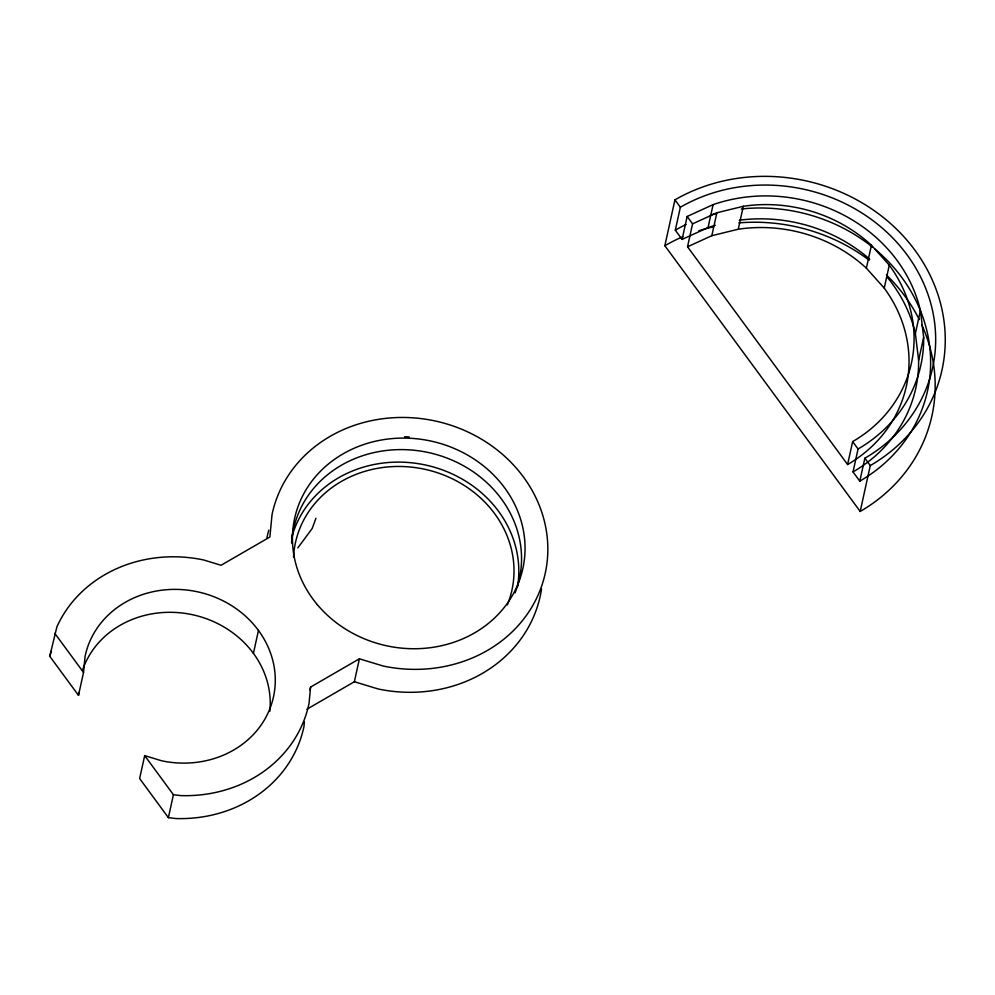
<?xml version="1.0" encoding="UTF-8"?>
<svg xmlns="http://www.w3.org/2000/svg" width="995" height="995" viewBox="0 0 995 995"><rect width="100%" height="100%" fill="white"/><g stroke="black" fill="none" stroke-linecap="round" stroke-linejoin="round"><path stroke-width="1.49" d="M309.967 689.933L310.589 687.072L359.406 658.802L383.286 666.053A139.723 125.258 12.4 0 0 545.484 572.137A139.723 125.258 12.4 0 0 434.218 420.773A139.723 125.258 12.4 0 0 272.021 514.689L269.881 537.014L221.064 565.272L203.515 559.936A132.497 118.778 12.4 0 0 56.902 626.838L49.75 656.277L78.493 695.368L78.767 692.458M78.493 695.368L83.53 672.433L85.06 656.439A96.353 86.378 12.4 0 1 196.923 591.664A96.353 86.378 12.4 0 1 273.662 696.052A96.353 86.378 12.4 0 1 161.799 760.827L144.685 755.615L139.636 778.55L168.379 817.654L175.928 818.549A132.497 118.778 12.4 0 0 303.985 726.412L304.408 721.935M310.589 687.072L309.022 703.477A132.497 118.778 12.4 0 1 180.978 795.614L173.416 794.719L144.685 755.615M168.379 817.654L173.416 794.719M253.414 653.367L258.464 630.432M306.87 709.236L354.369 681.737L359.406 658.802M664.847 245.728L674.933 199.858A173.441 155.494 12.4 0 1 914.977 250.28A173.441 155.494 12.4 0 1 870.277 465.585L860.19 511.455L664.847 245.728A173.441 155.494 12.4 0 1 682.844 236.71M715.281 225.256A151.762 136.054 12.4 0 0 708.054 227.569L682.097 239.397L675.319 230.181L680.356 207.246L674.933 199.858M682.097 239.397L687.147 216.475L713.092 204.634A151.762 136.054 12.4 0 1 920.412 310.564L923.671 337.33L918.621 360.265A151.762 136.054 12.4 0 1 853.026 471.916L859.804 481.145L864.854 458.21A163.814 146.85 12.4 0 0 907.067 254.857A163.814 146.85 12.4 0 0 680.356 207.246M692.57 223.85L716.873 212.768L743.315 206.288A142.123 127.422 12.4 0 1 871.421 245.23L889.281 265.167A142.123 127.422 12.4 0 1 852.64 441.593L847.603 464.528L687.533 246.785L692.57 223.85L687.147 216.475M708.054 227.569L713.092 204.634M687.533 246.785L711.823 235.691L716.873 212.768M711.823 235.691L738.265 229.223L743.315 206.288M847.603 464.528A142.123 127.422 12.4 0 0 884.232 288.102L866.371 268.152L871.421 245.23M884.232 288.102L889.281 265.167M853.026 471.916L858.063 448.981A151.762 136.054 12.4 0 0 923.671 337.33M918.621 360.265L915.363 333.499L920.412 310.564M49.75 656.277L51.441 651.078M315.925 518.308L312.169 528.544L297.828 547.884M354.369 681.737L378.237 688.988A139.723 125.258 12.4 0 0 541.529 589.028M852.64 441.593L858.063 448.981M864.854 458.21L870.277 465.585M54.787 633.342L83.53 672.433M266.971 537.623A139.723 125.258 12.4 0 1 268.787 530.173M82.436 670.431A96.353 86.378 12.4 0 1 192.731 614.773A96.353 86.378 12.4 0 1 269.807 711.363M291.535 538.345A115.631 103.667 12.4 0 1 425.574 465.026A115.631 103.667 12.4 0 1 517.412 587.274M293.525 556.976A110.818 99.338 12.4 0 1 425.537 469.441A110.818 99.338 12.4 0 1 507.313 604.91M404.592 436.768A125.27 112.298 12.4 0 1 409.181 436.942M291.547 543.046A115.631 103.667 12.4 0 1 429.119 452.688A115.631 103.667 12.4 0 1 515.024 592.933M921.843 325.017A173.441 155.494 12.4 0 1 860.19 511.455M698.764 230.79A173.441 155.494 12.4 0 1 713.34 226.823M738.899 222.88A173.441 155.494 12.4 0 1 869.207 260.205M886.358 274.894A173.441 155.494 12.4 0 1 919.256 319.582M739.335 220.218A151.762 136.054 12.4 0 1 869.692 259.185M886.62 276.461A151.762 136.054 12.4 0 1 915.363 333.499M738.265 229.223A142.123 127.422 12.4 0 1 866.371 268.152M874.742 248.937A163.814 146.85 12.4 0 1 859.804 481.145M675.319 230.181A163.814 146.85 12.4 0 1 686.14 224.46M710.38 215.131A163.814 146.85 12.4 0 1 716.139 213.527M741.275 208.975A163.814 146.85 12.4 0 1 872.416 247.034M317.355 604.686A116.838 104.736 12.4 0 0 516.741 586.975A116.838 104.736 12.4 0 0 392.167 438.584A116.838 104.736 12.4 0 0 317.355 604.686"/></g></svg>
